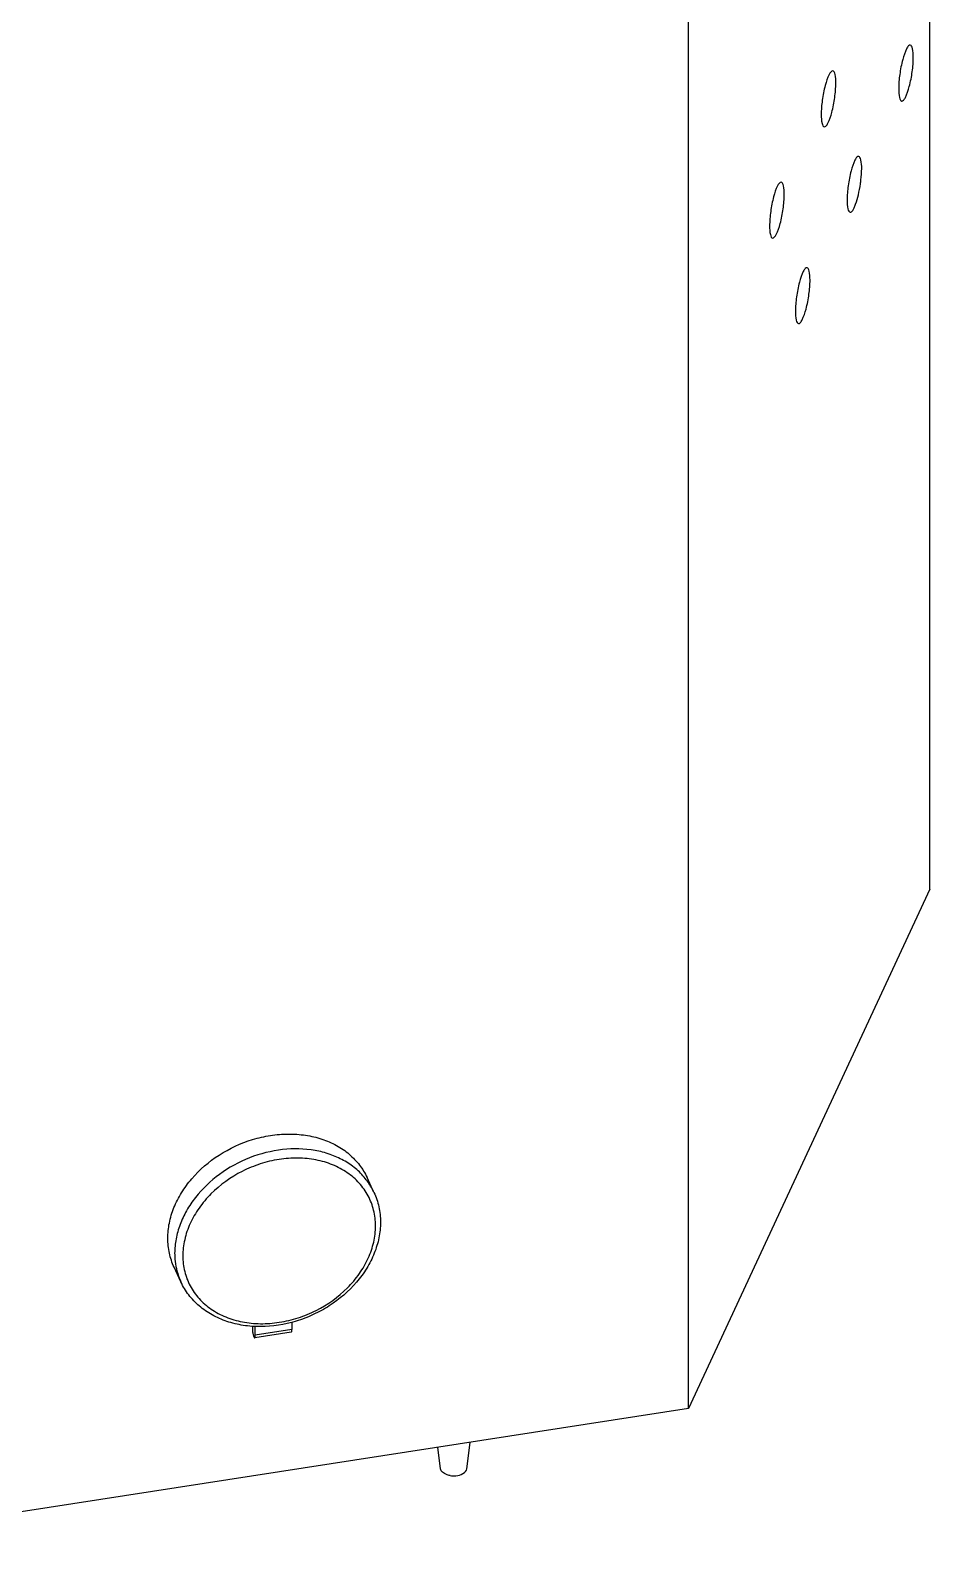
# Model space of a CAD drawing. Header units: millimetres. Extents: x 0 to 1189, y 0 to 841.
# Drawn here: x 387.5 to 522.8, y 190.2 to 418.3 of the extents above; entities that cross this region are included whole.
import ezdxf

# ---------------------------------------------------------------- set-up
doc = ezdxf.new("R2010")
doc.units = ezdxf.units.MM
doc.header["$LTSCALE"] = 65.395
doc.layers.get('0').update_dxf_attribs({"linetype": 'CONTINUOUS'})
doc.layers.add('AXIS', color=7, linetype='CONTINUOUS')
doc.layers.add('SURFACES', color=7, linetype='CONTINUOUS')

msp = doc.modelspace()

# ---------------------------------------------------------------- linework, layer by layer
at = {"color": 9, "linetype": 'Continuous'}
for p, q in [((437.91, 245.66), (437.89, 245.67)), ((437.91, 245.66), (437.89, 245.67)), ((426.87, 222.93), (421.37, 222.08))]:
    msp.add_line(p, q, dxfattribs=at)
at = {"color": 7, "linetype": 'Continuous'}
for p, q in [((426.87, 224.03), (426.87, 222.93)), ((420.93, 223.42), (420.93, 223.02)), ((426.78, 222.57), (421.28, 221.71)), ((421.37, 222.08), (421.37, 223.4))]:
    msp.add_line(p, q, dxfattribs=at)
at = {"color": 9, "linetype": 'Continuous'}
for points, knots in [([(437.89, 245.67), (437.46, 246.22), (436.45, 247.23), (434.65, 248.44), (432.59, 249.35), (429.53, 250.14), (425.37, 250.21), (420.42, 248.96), (415.9, 246.49), (412.82, 243.56), (410.99, 240.87), (410, 238.77), (409.38, 236.61), (409.24, 235.14), (409.24, 234.43)], [0, 0, 0, 0, 0.054916, 0.111502, 0.170207, 0.231226, 0.359444, 0.49374, 0.629292, 0.760891, 0.824051, 0.884942, 0.94352, 1, 1, 1, 1]), ([(439.45, 238.53), (439.45, 239.32), (439.26, 240.89), (438.42, 243.09), (437.05, 245.03), (435.22, 246.62), (432.99, 247.81), (430.91, 248.41), (429.14, 248.67), (427.28, 248.77), (424.91, 248.59), (422.08, 247.91), (418.49, 246.43), (415.29, 244.16), (412.86, 241.28), (411.5, 238.95), (410.67, 236.51), (410.47, 234.84), (410.47, 234.02)], [0, 0, 0, 0, 0.055971, 0.110965, 0.166238, 0.222983, 0.282091, 0.344018, 0.376088, 0.408826, 0.475977, 0.544822, 0.614448, 0.75163, 0.8178, 0.88134, 0.942007, 1, 1, 1, 1]), ([(439.21, 243.57), (439.13, 243.75), (438.76, 244.49), (438.29, 245.18), (437.91, 245.66)], [0, 0, 0, 0, 0.249346, 1, 1, 1, 1]), ([(410.47, 234.02), (410.47, 233.23), (410.65, 231.66), (411.49, 229.46), (412.86, 227.52), (414.7, 225.93), (416.93, 224.74), (419.01, 224.14), (420.77, 223.88), (422.63, 223.78), (425.01, 223.96), (427.83, 224.64), (431.43, 226.12), (434.62, 228.39), (437.06, 231.27), (438.41, 233.6), (439.25, 236.04), (439.45, 237.71), (439.45, 238.53)], [0, 0, 0, 0, 0.055971, 0.110965, 0.166238, 0.222983, 0.282091, 0.344018, 0.376088, 0.408826, 0.475977, 0.544822, 0.614448, 0.75163, 0.8178, 0.88134, 0.942007, 1, 1, 1, 1]), ([(409.24, 234.43), (409.24, 234.26), (409.26, 233.59), (409.34, 232.93), (409.43, 232.44)], [0, 0, 0, 0, 0.252293, 1, 1, 1, 1]), ([(409.43, 232.44), (409.47, 232.24), (409.65, 231.44), (409.93, 230.66), (410.19, 230.1)], [0, 0, 0, 0, 0.25149, 1, 1, 1, 1])]:
    msp.add_open_spline(points, degree=3, knots=knots, dxfattribs=at)
at = {"color": 7, "linetype": 'Continuous'}
for points, knots in [([(439.21, 243.57), (439.53, 242.88), (440.03, 241.4), (440.19, 239.86), (440.19, 239.09)], [0, 0, 0, 0, 0.496499, 1, 1, 1, 1]), ([(440.19, 239.09), (440.19, 238.3), (440.02, 236.7), (439.31, 234.36), (438.16, 232.1), (436.08, 229.26), (433.3, 226.88), (430.1, 225.13), (426.69, 223.82), (423.08, 223.25), (419.57, 223.5), (417.11, 224.09), (414.86, 225.07), (412.9, 226.42), (411.3, 228.1), (410.5, 229.41), (410.19, 230.1)], [0, 0, 0, 0, 0.057873, 0.11766, 0.17959, 0.243615, 0.376253, 0.444097, 0.511933, 0.644516, 0.7085, 0.770383, 0.830129, 0.887966, 0.944366, 1, 1, 1, 1]), ([(409.15, 232.33), (408.84, 233), (408.36, 234.42), (408.21, 235.91), (408.21, 236.66)], [0, 0, 0, 0, 0.495556, 1, 1, 1, 1]), ([(420.93, 223.02), (420.93, 222.87), (420.95, 222.65), (421, 222.36), (421.05, 222.15), (421.1, 221.97), (421.15, 221.85), (421.19, 221.78), (421.23, 221.73), (421.26, 221.71), (421.28, 221.71)], [0, 0, 0, 0, 0.310844, 0.477494, 0.635739, 0.774295, 0.883764, 0.92556, 0.958308, 1, 1, 1, 1]), ([(421.28, 221.71), (421.29, 221.72), (421.32, 221.74), (421.33, 221.78), (421.35, 221.84), (421.36, 221.94), (421.37, 222.03), (421.37, 222.08)], [0, 0, 0, 0, 0.122042, 0.211836, 0.324842, 0.620613, 1, 1, 1, 1]), ([(426.78, 222.57), (426.8, 222.57), (426.82, 222.6), (426.84, 222.63), (426.86, 222.7), (426.87, 222.8), (426.87, 222.88), (426.87, 222.93)], [0, 0, 0, 0, 0.122042, 0.211836, 0.324842, 0.620613, 1, 1, 1, 1])]:
    msp.add_open_spline(points, degree=3, knots=knots, dxfattribs=at)
at = {"layer": 'AXIS', "color": 7, "linetype": 'Continuous'}
for p, q in [((439.21, 243.57), (438.18, 245.8)), ((410.19, 230.1), (409.15, 232.33)), ((453.18, 202.02), (453.65, 205.98)), ((449.19, 202.02), (448.81, 205.24))]:
    msp.add_line(p, q, dxfattribs=at)
for points, knots in [([(519.86, 416.05), (519.76, 416.07), (519.5, 415.89), (519.1, 415.16), (518.62, 413.71), (518.24, 411.69), (518.11, 410.21), (518.11, 409.48)], [0, 0, 0, 0, 0.041763, 0.11613, 0.363934, 0.688881, 1, 1, 1, 1]), ([(520.31, 414.22), (520.31, 414.66), (520.28, 415.24), (520.11, 415.87), (519.94, 416.04), (519.86, 416.05)], [0, 0, 0, 0, 0.674913, 0.87755, 1, 1, 1, 1]), ([(518.56, 407.65), (518.66, 407.64), (518.92, 407.82), (519.32, 408.54), (519.8, 410), (520.18, 412.02), (520.31, 413.5), (520.31, 414.22)], [0, 0, 0, 0, 0.041763, 0.11613, 0.363934, 0.688881, 1, 1, 1, 1]), ([(508.21, 412.17), (508.12, 412.19), (507.86, 412.01), (507.45, 411.28), (506.98, 409.82), (506.59, 407.81), (506.46, 406.32), (506.46, 405.6)], [0, 0, 0, 0, 0.041763, 0.11613, 0.363934, 0.688881, 1, 1, 1, 1]), ([(508.66, 410.34), (508.66, 410.78), (508.63, 411.36), (508.46, 411.98), (508.29, 412.16), (508.21, 412.17)], [0, 0, 0, 0, 0.674913, 0.87755, 1, 1, 1, 1]), ([(506.91, 403.77), (507.01, 403.76), (507.27, 403.93), (507.67, 404.66), (508.15, 406.12), (508.53, 408.13), (508.66, 409.62), (508.66, 410.34)], [0, 0, 0, 0, 0.041763, 0.11613, 0.363934, 0.688881, 1, 1, 1, 1]), ([(518.11, 409.48), (518.11, 409.04), (518.14, 408.46), (518.31, 407.84), (518.48, 407.67), (518.56, 407.65)], [0, 0, 0, 0, 0.674913, 0.87755, 1, 1, 1, 1]), ([(506.46, 405.6), (506.46, 405.16), (506.49, 404.58), (506.67, 403.96), (506.83, 403.78), (506.91, 403.77)], [0, 0, 0, 0, 0.674913, 0.87755, 1, 1, 1, 1]), ([(512.1, 399.32), (512, 399.34), (511.74, 399.16), (511.34, 398.43), (510.86, 396.97), (510.48, 394.96), (510.35, 393.48), (510.35, 392.75)], [0, 0, 0, 0, 0.041763, 0.11613, 0.363934, 0.688881, 1, 1, 1, 1]), ([(512.55, 397.49), (512.55, 397.93), (512.52, 398.51), (512.34, 399.14), (512.17, 399.31), (512.1, 399.32)], [0, 0, 0, 0, 0.674913, 0.87755, 1, 1, 1, 1]), ([(512.36, 395.19), (512.39, 395.4), (512.49, 396.16), (512.55, 396.93), (512.55, 397.49)], [0, 0, 0, 0, 0.265975, 1, 1, 1, 1]), ([(500.45, 395.44), (500.35, 395.46), (500.09, 395.28), (499.69, 394.55), (499.21, 393.09), (498.83, 391.08), (498.7, 389.59), (498.7, 388.87)], [0, 0, 0, 0, 0.041763, 0.11613, 0.363934, 0.688881, 1, 1, 1, 1]), ([(500.9, 393.61), (500.9, 394.05), (500.87, 394.63), (500.69, 395.25), (500.53, 395.43), (500.45, 395.44)], [0, 0, 0, 0, 0.674913, 0.87755, 1, 1, 1, 1]), ([(510.8, 390.92), (510.96, 390.9), (511.22, 391.21), (511.44, 391.62), (511.76, 392.4), (512.09, 393.6), (512.28, 394.64), (512.36, 395.19)], [0, 0, 0, 0, 0.105593, 0.201102, 0.324464, 0.637847, 1, 1, 1, 1]), ([(499.15, 387.04), (499.24, 387.03), (499.5, 387.2), (499.91, 387.93), (500.39, 389.39), (500.77, 391.4), (500.9, 392.89), (500.9, 393.61)], [0, 0, 0, 0, 0.041763, 0.11613, 0.363934, 0.688881, 1, 1, 1, 1]), ([(510.35, 392.75), (510.35, 392.31), (510.37, 391.73), (510.55, 391.11), (510.72, 390.93), (510.8, 390.92)], [0, 0, 0, 0, 0.674913, 0.87755, 1, 1, 1, 1]), ([(498.7, 388.87), (498.7, 388.43), (498.73, 387.85), (498.9, 387.23), (499.07, 387.05), (499.15, 387.04)], [0, 0, 0, 0, 0.674913, 0.87755, 1, 1, 1, 1]), ([(504.33, 382.59), (504.24, 382.61), (503.98, 382.43), (503.57, 381.7), (503.09, 380.24), (502.71, 378.23), (502.58, 376.75), (502.58, 376.02)], [0, 0, 0, 0, 0.041763, 0.11613, 0.363934, 0.688881, 1, 1, 1, 1]), ([(504.78, 380.76), (504.78, 381.2), (504.75, 381.78), (504.58, 382.41), (504.41, 382.58), (504.33, 382.59)], [0, 0, 0, 0, 0.674913, 0.87755, 1, 1, 1, 1]), ([(503.03, 374.19), (503.13, 374.18), (503.39, 374.36), (503.79, 375.08), (504.27, 376.54), (504.65, 378.56), (504.78, 380.04), (504.78, 380.76)], [0, 0, 0, 0, 0.041763, 0.11613, 0.363934, 0.688881, 1, 1, 1, 1]), ([(502.58, 376.02), (502.58, 375.58), (502.61, 375), (502.79, 374.38), (502.95, 374.2), (503.03, 374.19)], [0, 0, 0, 0, 0.674913, 0.87755, 1, 1, 1, 1]), ([(408.21, 236.66), (408.21, 237.43), (408.37, 239.01), (409.08, 241.33), (410.23, 243.57), (412.32, 246.42), (415.82, 249.41), (420.03, 251.36), (423.61, 252.18), (426.3, 252.41), (428.9, 252.23), (431.36, 251.66), (433.59, 250.7), (435.52, 249.38), (437.09, 247.74), (437.87, 246.47), (438.18, 245.8)], [0, 0, 0, 0, 0.057081, 0.116465, 0.178369, 0.24269, 0.376572, 0.513508, 0.581359, 0.647725, 0.712036, 0.773928, 0.833303, 0.890372, 0.945669, 1, 1, 1, 1]), ([(450.67, 200.99), (450.47, 201.01), (449.89, 201.15), (449.24, 201.6), (449.19, 202.02)], [0, 0, 0, 0, 0.313104, 1, 1, 1, 1]), ([(450.67, 200.99), (450.95, 200.94), (451.84, 200.9), (453.1, 201.38), (453.18, 202.02)], [0, 0, 0, 0, 0.309503, 1, 1, 1, 1])]:
    msp.add_open_spline(points, degree=3, knots=knots, dxfattribs=at)
at = {"layer": 'SURFACES', "color": 7, "linetype": 'Continuous'}
for p, q in [((522.77, 289.15), (522.77, 570.02)), ((486.53, 211.07), (486.53, 491.95)), ((522.77, 289.15), (486.53, 211.07)), ((486.53, 211.07), (351.3, 190.15))]:
    msp.add_line(p, q, dxfattribs=at)

doc.saveas('drawing.dxf')
